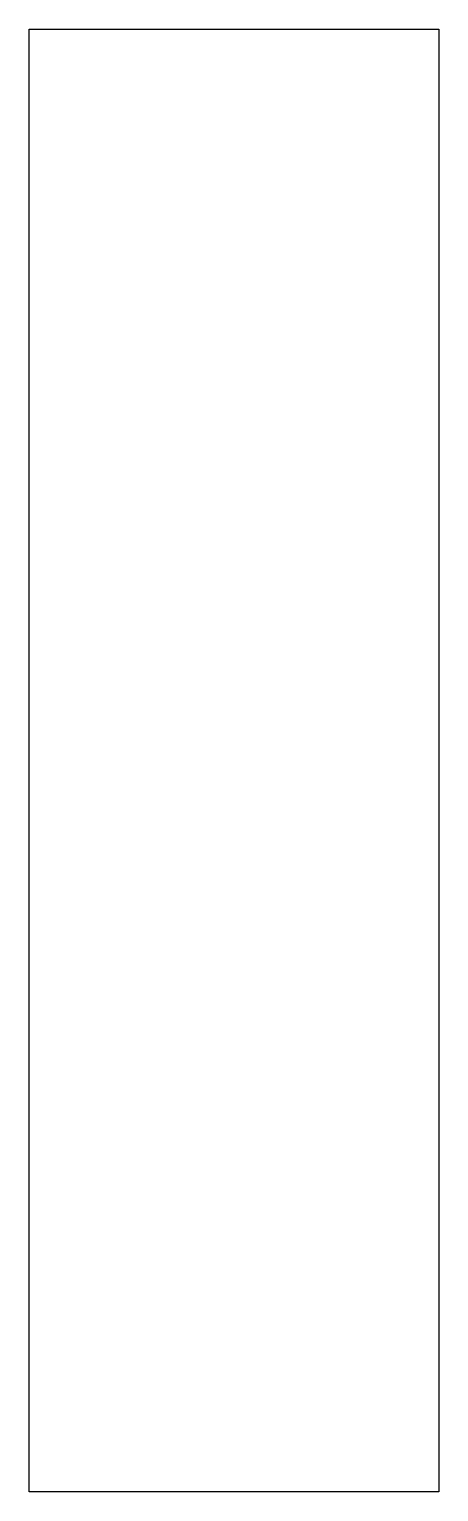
# Model space of a CAD drawing. Extents: x -7 to 7, y -25.1 to 24.9.
import ezdxf

# ---------------------------------------------------------------- set-up
doc = ezdxf.new("R2010")
doc.units = 0

msp = doc.modelspace()

# ---------------------------------------------------------------- linework, layer by layer
msp.add_lwpolyline([(-7, 24.912), (7, 24.912), (7, -25.088), (-7, -25.088), (-7, 24.912)], close=True)

doc.saveas('drawing.dxf')
